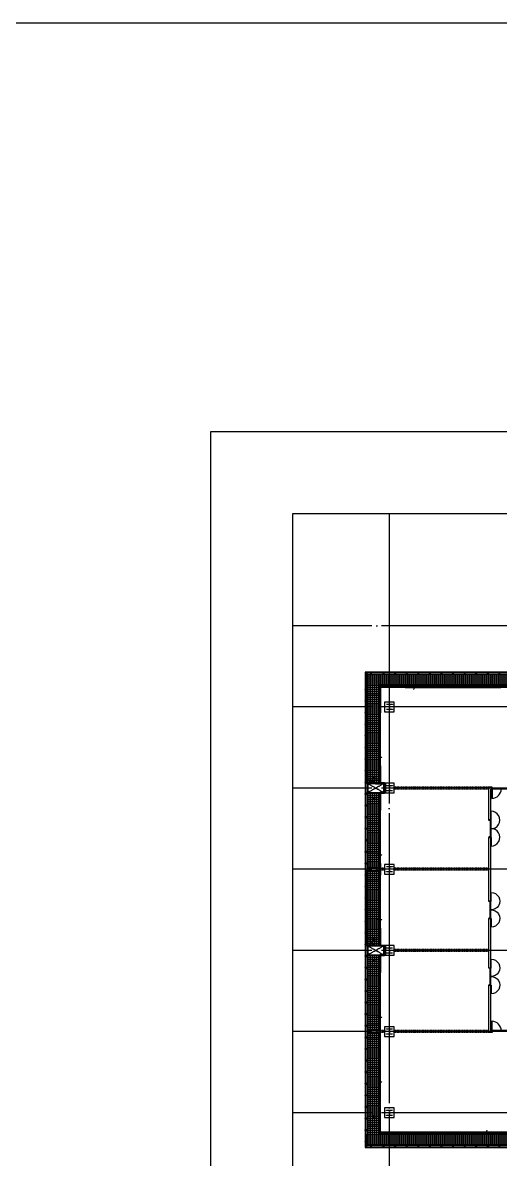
# Model space of a CAD drawing. Header units: millimetres. Extents: x 0 to 252000, y 0 to 178200.
# Drawn here: x 126000 to 175482, y 60589 to 178200 of the extents above; entities that cross this region are included whole.
import ezdxf

# ---------------------------------------------------------------- set-up
doc = ezdxf.new("R2010")
doc.units = ezdxf.units.MM
for name, pattern in [('CEN', [62, 60, -1, 0, -1]), ('CONTINOUS', [0]), ('HID', [3.2, 2, -1.2]), ('HIDDEN', [2, 1, -1])]:
    doc.linetypes.add(name, pattern=pattern)
doc.layers.get('Defpoints').update_dxf_attribs({"color": 181})
for name, color, linetype in [('000_SRC', 7, 'HIDDEN'), ('01 CEN', 1, 'CEN'), ('02 COL', 2, 'Continuous'), ('04.Hat', 5, 'Continuous'), ('06 DOOR', 6, 'Continuous'), ('08 FURN', 8, 'HIDDEN'), ('A-공장전용', 3, 'Continuous'), ('DOOR', 4, 'Continuous'), ('E1', 5, 'Continuous'), ('ele-w', 4, 'Continuous'), ('GLAZ-BAR', 7, 'Continuous'), ('HAT', 5, 'Continuous'), ('HID', 4, 'HID'), ('S- 주동 코어', 7, 'CONTINOUS'), ('VOID', 8, 'CEN'), ('Wall-P', 4, 'Continuous'), ('WID', 4, 'Continuous'), ('WID-F', 4, 'Continuous'), ('WIN', 9, 'Continuous'), ('win5', 5, 'Continuous'), ('면적(yoon)', 90, 'Continuous')]:
    doc.layers.add(name, color=color, linetype=linetype)

# ---------------------------------------------------------------- blocks, each defined once
blk = doc.blocks.new('A$C716E1D6D')
at = {"layer": 'WID', "color": 8}
for p, q in [((900, 200), (2700, 200)), ((930, 155), (2670, 155))]:
    blk.add_line(p, q, dxfattribs=at)
at = {"layer": 'WID', "color": 6}
for points in [[(0, 200), (900, 200), (900, 240), (0, 240)], [(900, 200), (930, 200), (930, 155), (945, 155), (945, 0), (900, 0)], [(2700, 200), (2670, 200), (2670, 155), (2655, 155), (2655, 0), (2700, 0)], [(3600, 200), (2700, 200), (2700, 240), (3600, 240)]]:
    blk.add_lwpolyline(points, close=True, dxfattribs=at)
at = {"layer": 'WID', "color": 5}
for centre, start, end in [((901, 247), 357.01791, 180.43603), ((2699, 247), 359.56397, 182.98209)]:
    blk.add_arc(centre, 901, start, end, dxfattribs=at)
blk = doc.blocks.new('SWD1800_W200')
at = {"layer": 'WID', "color": 8}
blk.add_line((-300, 200), (2100, 200), dxfattribs=at)
at = {"layer": '면적(yoon)'}
blk.add_blockref('A$C716E1D6D', (-900, 0), dxfattribs=at)
blk = doc.blocks.new('SRC^^')
at = {"layer": '000_SRC'}
for points in [[(3754990, -6957081), (3755022, -6957081), (3755022, -6957367), (3755501, -6957367), (3755501, -6957081), (3755533, -6957081), (3755533, -6957685), (3755501, -6957685), (3755501, -6957399), (3755022, -6957399), (3755022, -6957685), (3754990, -6957685)], [(3761790, -6957065), (3761822, -6957065), (3761822, -6957351), (3762301, -6957351), (3762301, -6957065), (3762333, -6957065), (3762333, -6957669), (3762301, -6957669), (3762301, -6957383), (3761822, -6957383), (3761822, -6957669), (3761790, -6957669)], [(3774960, -6957655), (3774960, -6957623), (3775246, -6957623), (3775246, -6957144), (3774960, -6957144), (3774960, -6957112), (3775564, -6957112), (3775564, -6957144), (3775278, -6957144), (3775278, -6957623), (3775564, -6957623), (3775564, -6957655)], [(3724776, -6966055), (3724776, -6966023), (3725062, -6966023), (3725062, -6965544), (3724776, -6965544), (3724776, -6965512), (3725380, -6965512), (3725380, -6965544), (3725094, -6965544), (3725094, -6966023), (3725380, -6966023), (3725380, -6966055)], [(3737990, -6965465), (3738022, -6965465), (3738022, -6965751), (3738501, -6965751), (3738501, -6965465), (3738533, -6965465), (3738533, -6966069), (3738501, -6966069), (3738501, -6965783), (3738022, -6965783), (3738022, -6966069), (3737990, -6966069)], [(3744790, -6965465), (3744822, -6965465), (3744822, -6965751), (3745301, -6965751), (3745301, -6965465), (3745333, -6965465), (3745333, -6966069), (3745301, -6966069), (3745301, -6965783), (3744822, -6965783), (3744822, -6966069), (3744790, -6966069)], [(3754990, -6965465), (3755022, -6965465), (3755022, -6965751), (3755501, -6965751), (3755501, -6965465), (3755533, -6965465), (3755533, -6966069), (3755501, -6966069), (3755501, -6965783), (3755022, -6965783), (3755022, -6966069), (3754990, -6966069)], [(3761790, -6965465), (3761822, -6965465), (3761822, -6965751), (3762301, -6965751), (3762301, -6965465), (3762333, -6965465), (3762333, -6966069), (3762301, -6966069), (3762301, -6965783), (3761822, -6965783), (3761822, -6966069), (3761790, -6966069)], [(3774976, -6966055), (3774976, -6966023), (3775262, -6966023), (3775262, -6965544), (3774976, -6965544), (3774976, -6965512), (3775580, -6965512), (3775580, -6965544), (3775294, -6965544), (3775294, -6966023), (3775580, -6966023), (3775580, -6966055)], [(3724776, -6974455), (3724776, -6974423), (3725062, -6974423), (3725062, -6973944), (3724776, -6973944), (3724776, -6973912), (3725380, -6973912), (3725380, -6973944), (3725094, -6973944), (3725094, -6974423), (3725380, -6974423), (3725380, -6974455)], [(3774976, -6974455), (3774976, -6974423), (3775262, -6974423), (3775262, -6973944), (3774976, -6973944), (3774976, -6973912), (3775580, -6973912), (3775580, -6973944), (3775294, -6973944), (3775294, -6974423), (3775580, -6974423), (3775580, -6974455)], [(3724776, -6982855), (3724776, -6982823), (3725062, -6982823), (3725062, -6982344), (3724776, -6982344), (3724776, -6982312), (3725380, -6982312), (3725380, -6982344), (3725094, -6982344), (3725094, -6982823), (3725380, -6982823), (3725380, -6982855)], [(3774976, -6982855), (3774976, -6982823), (3775262, -6982823), (3775262, -6982344), (3774976, -6982344), (3774976, -6982312), (3775580, -6982312), (3775580, -6982344), (3775294, -6982344), (3775294, -6982823), (3775580, -6982823), (3775580, -6982855)], [(3724776, -6991255), (3724776, -6991223), (3725062, -6991223), (3725062, -6990744), (3724776, -6990744), (3724776, -6990712), (3725380, -6990712), (3725380, -6990744), (3725094, -6990744), (3725094, -6991223), (3725380, -6991223), (3725380, -6991255)], [(3774960, -6991255), (3774960, -6991223), (3775246, -6991223), (3775246, -6990744), (3774960, -6990744), (3774960, -6990712), (3775564, -6990712), (3775564, -6990744), (3775278, -6990744), (3775278, -6991223), (3775564, -6991223), (3775564, -6991255)], [(3724776, -6999655), (3724776, -6999623), (3725062, -6999623), (3725062, -6999144), (3724776, -6999144), (3724776, -6999112), (3725380, -6999112), (3725380, -6999144), (3725094, -6999144), (3725094, -6999623), (3725380, -6999623), (3725380, -6999655)], [(3737990, -6999065), (3738022, -6999065), (3738022, -6999351), (3738501, -6999351), (3738501, -6999065), (3738533, -6999065), (3738533, -6999669), (3738501, -6999669), (3738501, -6999383), (3738022, -6999383), (3738022, -6999669), (3737990, -6999669)], [(3744790, -6999065), (3744822, -6999065), (3744822, -6999351), (3745301, -6999351), (3745301, -6999065), (3745333, -6999065), (3745333, -6999669), (3745301, -6999669), (3745301, -6999383), (3744822, -6999383), (3744822, -6999669), (3744790, -6999669)], [(3754990, -6999065), (3755022, -6999065), (3755022, -6999351), (3755501, -6999351), (3755501, -6999065), (3755533, -6999065), (3755533, -6999669), (3755501, -6999669), (3755501, -6999383), (3755022, -6999383), (3755022, -6999669), (3754990, -6999669)], [(3761790, -6999065), (3761822, -6999065), (3761822, -6999351), (3762301, -6999351), (3762301, -6999065), (3762333, -6999065), (3762333, -6999669), (3762301, -6999669), (3762301, -6999383), (3761822, -6999383), (3761822, -6999669), (3761790, -6999669)], [(3774976, -6999655), (3774976, -6999623), (3775262, -6999623), (3775262, -6999144), (3774976, -6999144), (3774976, -6999112), (3775580, -6999112), (3775580, -6999144), (3775294, -6999144), (3775294, -6999623), (3775580, -6999623), (3775580, -6999655)], [(3724776, -7008055), (3724776, -7008023), (3725062, -7008023), (3725062, -7007544), (3724776, -7007544), (3724776, -7007512), (3725380, -7007512), (3725380, -7007544), (3725094, -7007544), (3725094, -7008023), (3725380, -7008023), (3725380, -7008055)], [(3737990, -7007465), (3738022, -7007465), (3738022, -7007751), (3738501, -7007751), (3738501, -7007465), (3738533, -7007465), (3738533, -7008069), (3738501, -7008069), (3738501, -7007783), (3738022, -7007783), (3738022, -7008069), (3737990, -7008069)], [(3744790, -7007465), (3744822, -7007465), (3744822, -7007751), (3745301, -7007751), (3745301, -7007465), (3745333, -7007465), (3745333, -7008069), (3745301, -7008069), (3745301, -7007783), (3744822, -7007783), (3744822, -7008069), (3744790, -7008069)]]:
    blk.add_hatch(color=7, dxfattribs=at).paths.add_polyline_path(points)
for p, q in [((3738262, -6965803), (3738262, -6965763)), ((3745062, -6965803), (3745062, -6965763)), ((3755262, -6965803), (3755262, -6965763)), ((3725082, -6974183), (3725042, -6974183)), ((3725082, -6982583), (3725042, -6982583)), ((3775282, -6982583), (3775242, -6982583)), ((3725082, -6990983), (3725042, -6990983)), ((3775282, -6990983), (3775242, -6990983)), ((3725082, -6999383), (3725042, -6999383)), ((3738262, -6999403), (3738262, -6999363)), ((3745062, -6999403), (3745062, -6999363)), ((3755262, -6999403), (3755262, -6999363)), ((3762062, -6999403), (3762062, -6999363)), ((3775282, -6999383), (3775242, -6999383)), ((3725082, -7007783), (3725042, -7007783)), ((3738262, -7007803), (3738262, -7007763))]:
    blk.add_line(p, q, dxfattribs=at)
for points in [[(3754990, -6957081), (3755022, -6957081), (3755022, -6957367), (3755501, -6957367), (3755501, -6957081), (3755533, -6957081), (3755533, -6957685), (3755501, -6957685), (3755501, -6957399), (3755022, -6957399), (3755022, -6957685), (3754990, -6957685), (3754990, -6957081)], [(3761790, -6957065), (3761822, -6957065), (3761822, -6957351), (3762301, -6957351), (3762301, -6957065), (3762333, -6957065), (3762333, -6957669), (3762301, -6957669), (3762301, -6957383), (3761822, -6957383), (3761822, -6957669), (3761790, -6957669), (3761790, -6957065)], [(3774960, -6957655), (3774960, -6957623), (3775246, -6957623), (3775246, -6957144), (3774960, -6957144), (3774960, -6957112), (3775564, -6957112), (3775564, -6957144), (3775278, -6957144), (3775278, -6957623), (3775564, -6957623), (3775564, -6957655), (3774960, -6957655)], [(3724776, -6966055), (3724776, -6966023), (3725062, -6966023), (3725062, -6965544), (3724776, -6965544), (3724776, -6965512), (3725380, -6965512), (3725380, -6965544), (3725094, -6965544), (3725094, -6966023), (3725380, -6966023), (3725380, -6966055), (3724776, -6966055)], [(3737990, -6965465), (3738022, -6965465), (3738022, -6965751), (3738501, -6965751), (3738501, -6965465), (3738533, -6965465), (3738533, -6966069), (3738501, -6966069), (3738501, -6965783), (3738022, -6965783), (3738022, -6966069), (3737990, -6966069), (3737990, -6965465)], [(3744790, -6965465), (3744822, -6965465), (3744822, -6965751), (3745301, -6965751), (3745301, -6965465), (3745333, -6965465), (3745333, -6966069), (3745301, -6966069), (3745301, -6965783), (3744822, -6965783), (3744822, -6966069), (3744790, -6966069), (3744790, -6965465)], [(3754990, -6965465), (3755022, -6965465), (3755022, -6965751), (3755501, -6965751), (3755501, -6965465), (3755533, -6965465), (3755533, -6966069), (3755501, -6966069), (3755501, -6965783), (3755022, -6965783), (3755022, -6966069), (3754990, -6966069), (3754990, -6965465)], [(3761790, -6965465), (3761822, -6965465), (3761822, -6965751), (3762301, -6965751), (3762301, -6965465), (3762333, -6965465), (3762333, -6966069), (3762301, -6966069), (3762301, -6965783), (3761822, -6965783), (3761822, -6966069), (3761790, -6966069), (3761790, -6965465)], [(3774976, -6966055), (3774976, -6966023), (3775262, -6966023), (3775262, -6965544), (3774976, -6965544), (3774976, -6965512), (3775580, -6965512), (3775580, -6965544), (3775294, -6965544), (3775294, -6966023), (3775580, -6966023), (3775580, -6966055), (3774976, -6966055)], [(3724776, -6974455), (3724776, -6974423), (3725062, -6974423), (3725062, -6973944), (3724776, -6973944), (3724776, -6973912), (3725380, -6973912), (3725380, -6973944), (3725094, -6973944), (3725094, -6974423), (3725380, -6974423), (3725380, -6974455), (3724776, -6974455)], [(3774976, -6974455), (3774976, -6974423), (3775262, -6974423), (3775262, -6973944), (3774976, -6973944), (3774976, -6973912), (3775580, -6973912), (3775580, -6973944), (3775294, -6973944), (3775294, -6974423), (3775580, -6974423), (3775580, -6974455), (3774976, -6974455)], [(3724776, -6982855), (3724776, -6982823), (3725062, -6982823), (3725062, -6982344), (3724776, -6982344), (3724776, -6982312), (3725380, -6982312), (3725380, -6982344), (3725094, -6982344), (3725094, -6982823), (3725380, -6982823), (3725380, -6982855), (3724776, -6982855)], [(3774976, -6982855), (3774976, -6982823), (3775262, -6982823), (3775262, -6982344), (3774976, -6982344), (3774976, -6982312), (3775580, -6982312), (3775580, -6982344), (3775294, -6982344), (3775294, -6982823), (3775580, -6982823), (3775580, -6982855), (3774976, -6982855)], [(3724776, -6991255), (3724776, -6991223), (3725062, -6991223), (3725062, -6990744), (3724776, -6990744), (3724776, -6990712), (3725380, -6990712), (3725380, -6990744), (3725094, -6990744), (3725094, -6991223), (3725380, -6991223), (3725380, -6991255), (3724776, -6991255)], [(3774960, -6991255), (3774960, -6991223), (3775246, -6991223), (3775246, -6990744), (3774960, -6990744), (3774960, -6990712), (3775564, -6990712), (3775564, -6990744), (3775278, -6990744), (3775278, -6991223), (3775564, -6991223), (3775564, -6991255), (3774960, -6991255)], [(3724776, -6999655), (3724776, -6999623), (3725062, -6999623), (3725062, -6999144), (3724776, -6999144), (3724776, -6999112), (3725380, -6999112), (3725380, -6999144), (3725094, -6999144), (3725094, -6999623), (3725380, -6999623), (3725380, -6999655), (3724776, -6999655)], [(3737990, -6999065), (3738022, -6999065), (3738022, -6999351), (3738501, -6999351), (3738501, -6999065), (3738533, -6999065), (3738533, -6999669), (3738501, -6999669), (3738501, -6999383), (3738022, -6999383), (3738022, -6999669), (3737990, -6999669), (3737990, -6999065)], [(3744790, -6999065), (3744822, -6999065), (3744822, -6999351), (3745301, -6999351), (3745301, -6999065), (3745333, -6999065), (3745333, -6999669), (3745301, -6999669), (3745301, -6999383), (3744822, -6999383), (3744822, -6999669), (3744790, -6999669), (3744790, -6999065)], [(3754990, -6999065), (3755022, -6999065), (3755022, -6999351), (3755501, -6999351), (3755501, -6999065), (3755533, -6999065), (3755533, -6999669), (3755501, -6999669), (3755501, -6999383), (3755022, -6999383), (3755022, -6999669), (3754990, -6999669), (3754990, -6999065)], [(3761790, -6999065), (3761822, -6999065), (3761822, -6999351), (3762301, -6999351), (3762301, -6999065), (3762333, -6999065), (3762333, -6999669), (3762301, -6999669), (3762301, -6999383), (3761822, -6999383), (3761822, -6999669), (3761790, -6999669), (3761790, -6999065)], [(3774976, -6999655), (3774976, -6999623), (3775262, -6999623), (3775262, -6999144), (3774976, -6999144), (3774976, -6999112), (3775580, -6999112), (3775580, -6999144), (3775294, -6999144), (3775294, -6999623), (3775580, -6999623), (3775580, -6999655), (3774976, -6999655)], [(3724776, -7008055), (3724776, -7008023), (3725062, -7008023), (3725062, -7007544), (3724776, -7007544), (3724776, -7007512), (3725380, -7007512), (3725380, -7007544), (3725094, -7007544), (3725094, -7008023), (3725380, -7008023), (3725380, -7008055), (3724776, -7008055)], [(3737990, -7007465), (3738022, -7007465), (3738022, -7007751), (3738501, -7007751), (3738501, -7007465), (3738533, -7007465), (3738533, -7008069), (3738501, -7008069), (3738501, -7007783), (3738022, -7007783), (3738022, -7008069), (3737990, -7008069), (3737990, -7007465)], [(3744790, -7007465), (3744822, -7007465), (3744822, -7007751), (3745301, -7007751), (3745301, -7007465), (3745333, -7007465), (3745333, -7008069), (3745301, -7008069), (3745301, -7007783), (3744822, -7007783), (3744822, -7008069), (3744790, -7008069), (3744790, -7007465)], [(3744790, -7007465), (3744822, -7007465), (3744822, -7007751), (3745301, -7007751), (3745301, -7007465), (3745333, -7007465), (3745333, -7008069), (3745301, -7008069), (3745301, -7007783), (3744822, -7007783), (3744822, -7008069), (3744790, -7008069), (3744790, -7007465)]]:
    blk.add_lwpolyline(points, dxfattribs=at)
blk = doc.blocks.new('13F-SRC1')
at = {"layer": '02 COL'}
blk.add_lwpolyline([(500, 500), (-500, 500), (-500, -500), (500, -500)], close=True, dxfattribs=at)
blk = doc.blocks.new('13F-SRC2')
at = {"layer": '02 COL', "color": 0}
blk.add_lwpolyline([(500, 500), (-500, 500), (-500, -500), (500, -500)], close=True, dxfattribs=at)
blk = doc.blocks.new('AWB-1')
at = {"layer": 'WID'}
for points in [[(-28, 38), (-28, 40), (-30, 40), (-30, 35), (-4, 35, -0.4142136), (-2, 33), (-2, 2, 0.4142136), (0, 1, 0.4142136), (2, 2), (2, 33, -0.4142136), (4, 35), (30, 35), (30, 200), (-30, 200), (-30, 198), (-23, 198), (-21, 196), (-20, 198), (-10, 198, -0.4142136), (-9, 197), (-9, 190, 0.4142136), (-8, 189), (-4, 189), (-4, 191), (-7, 191), (-7, 198), (7, 198), (7, 191), (4, 191), (4, 189), (8, 189, 0.4142136), (9, 190), (9, 197, -0.4142136), (10, 198), (27, 198, -0.4142136), (28, 197), (28, 38, -0.4142136), (27, 37), (10, 37, -0.4142136), (9, 38), (9, 49, 0.4142136), (8, 50), (4, 50), (4, 48), (7, 48), (7, 37), (-7, 37), (-7, 48), (-4, 48), (-4, 50), (-8, 50, 0.4142136), (-9, 49), (-9, 38, -0.4142136), (-10, 37), (-19, 37, -0.4142136), (-20, 38), (-20, 40), (-21, 42), (-23, 40), (-23, 38, -0.4142136), (-24, 37), (-27, 37, -0.4142136)], [(-30, 198), (-30, 40), (-23, 40), (-21, 42), (-20, 40), (-10, 44), (-10, 47, 0.4142136), (-10, 47, 0.4142136), (-11, 47), (-11, 45), (-19, 42), (-21, 43), (-23, 41), (-28, 41, -0.4142136), (-29, 42), (-29, 196, -0.4142136), (-28, 197), (-23, 197), (-21, 195), (-19, 197), (-11, 194), (-11, 192, 0.4142136), (-10, 191), (-10, 191, 0.4142136), (-10, 192), (-10, 194), (-20, 198), (-21, 196), (-23, 198)]]:
    blk.add_lwpolyline(points, format="xyb", close=True, dxfattribs=at)
blk.add_lwpolyline([(30, 35), (30, 200), (-30, 200), (-30, 35)], dxfattribs=at)
at = {"layer": 'WIN'}
for p, q in [((-8, 24), (-23, 24)), ((8, 24), (23, 24)), ((-8, 0), (-23, 0)), ((8, 0), (23, 0))]:
    blk.add_line(p, q, dxfattribs=at)
at = {"layer": 'WIN', "color": 8}
for p, q in [((-20, 12), (-20, 6)), ((-8, 12), (-20, 12)), ((-20, 9), (-19, 9)), ((-8, 6), (-20, 6)), ((-17, 11), (-19, 11)), ((-19, 11), (-19, 6)), ((-17, 6), (-19, 6)), ((-17, 11), (-14, 10)), ((-17, 6), (-14, 8)), ((-16, 12), (-14, 10)), ((-16, 6), (-14, 7)), ((-14, 10), (-14, 7)), ((-14, 10), (-14, 8)), ((-8, 24), (-8, 23)), ((-2, 24), (-8, 5)), ((-8, 23), (-8, 13)), ((-8, 13), (-8, 12)), ((-8, 6), (-8, 5)), ((-8, 5), (-8, 1)), ((-8, 0), (-8, 1)), ((-2, 5), (-8, 24)), ((0, 211), (0, -24)), ((2, 5), (7, 24)), ((2, 24), (7, 5)), ((8, 24), (7, 23)), ((7, 23), (7, 13)), ((7, 13), (8, 12)), ((8, 12), (20, 12)), ((8, 6), (7, 5)), ((8, 6), (20, 6)), ((7, 5), (7, 1)), ((8, 0), (7, 1)), ((16, 12), (14, 10)), ((17, 11), (14, 10)), ((14, 10), (14, 7)), ((14, 10), (14, 8)), ((17, 6), (14, 8)), ((16, 6), (14, 7)), ((17, 11), (19, 11)), ((17, 6), (19, 6)), ((19, 11), (19, 6)), ((20, 9), (19, 9)), ((20, 12), (20, 6))]:
    blk.add_line(p, q, dxfattribs=at)
for points in [[(-23, 24), (-23, 35), (-8, 35), (-8, 24)], [(-2, 24), (-2, 5), (-8, 5), (-8, 24)], [(2, 24), (2, 5), (7, 5), (7, 24)], [(23, 24), (23, 35), (8, 35), (8, 24)]]:
    blk.add_lwpolyline(points, close=True, dxfattribs=at)
for centre, radius, start, end in [((-48, 32), 18.5, 334.01607, 9.01724), ((0, 9), 8.5, 151.92751, 208.07249), ((0, -36), 36.6, 76.58033, 103.41967), ((0, 9), 8.5, 331.92751, 28.07249), ((48, 32), 18.5, 170.98276, 205.98393)]:
    blk.add_arc(centre, radius, start, end, dxfattribs=at)
blk = doc.blocks.new('AWB-2')
at = {"layer": 'WID'}
for points in [[(66, 105), (67, 107), (66, 108), (62, 105), (81, 86, -0.4142136), (81, 83), (59, 61, 0.4142136), (59, 59, 0.4142136), (61, 59), (83, 81, -0.4142136), (86, 81), (105, 62), (221, 179), (179, 221), (177, 220), (183, 214), (183, 212), (185, 212), (192, 206, -0.4142136), (192, 204), (187, 199, 0.4142136), (187, 198), (189, 195), (191, 197), (189, 198), (194, 203), (203, 194), (198, 189), (197, 191), (195, 189), (198, 187, 0.4142136), (199, 187), (204, 192, -0.4142136), (206, 192), (218, 179, -0.4142136), (218, 178), (105, 66, -0.4142136), (104, 66), (92, 78, -0.4142136), (92, 79), (99, 87, 0.4142136), (99, 88), (97, 91), (95, 89), (97, 87), (90, 80), (80, 90), (87, 97), (89, 95), (91, 97), (88, 99, 0.4142136), (87, 99), (79, 92, -0.4142136), (78, 92), (72, 98, -0.4142136), (72, 99), (73, 101), (73, 103), (71, 103), (70, 101, -0.4142136), (68, 101), (66, 104, -0.4142136)], [(177, 220), (66, 108), (71, 103), (73, 103), (73, 101), (83, 97), (85, 98, 0.4142136), (85, 99, 0.4142136), (84, 99), (83, 98), (74, 102), (74, 104), (72, 104), (68, 108, -0.4142136), (68, 108), (177, 218, -0.4142136), (178, 218), (182, 214), (182, 211), (184, 211), (188, 203), (187, 202, 0.4142136), (187, 201), (187, 201, 0.4142136), (188, 201), (189, 203), (185, 212), (183, 212), (183, 214)]]:
    blk.add_lwpolyline(points, format="xyb", close=True, dxfattribs=at)
blk.add_lwpolyline([(105, 62), (221, 179), (179, 221), (62, 105)], dxfattribs=at)
at = {"layer": 'WIN', "color": 8}
for p, q in [((208, 208), (41, 41)), ((53, 81), (49, 77)), ((57, 69), (49, 77)), ((53, 80), (50, 77)), ((51, 75), (50, 77)), ((51, 79), (52, 78)), ((51, 75), (54, 74)), ((51, 74), (54, 73)), ((61, 73), (53, 81)), ((55, 78), (53, 80)), ((53, 65), (54, 65)), ((56, 76), (54, 73)), ((56, 76), (54, 74)), ((57, 67), (54, 65)), ((55, 79), (56, 76)), ((55, 78), (56, 76)), ((74, 77), (57, 67)), ((57, 69), (57, 67)), ((61, 63), (70, 81)), ((62, 73), (61, 73)), ((70, 80), (62, 73)), ((63, 61), (81, 70)), ((67, 57), (65, 54)), ((65, 53), (65, 54)), ((77, 74), (67, 57)), ((69, 57), (67, 57)), ((69, 57), (77, 49)), ((70, 82), (70, 80)), ((80, 70), (73, 62)), ((73, 62), (73, 61)), ((73, 61), (81, 53)), ((76, 56), (73, 54)), ((74, 51), (73, 54)), ((76, 56), (74, 54)), ((75, 51), (74, 54)), ((75, 51), (77, 50)), ((79, 55), (76, 56)), ((78, 55), (76, 56)), ((80, 53), (77, 50)), ((81, 53), (77, 49)), ((78, 55), (80, 53)), ((79, 51), (78, 52)), ((82, 70), (80, 70))]:
    blk.add_line(p, q, dxfattribs=at)
at = {"layer": 'WIN'}
for p, q in [((53, 65), (42, 75)), ((70, 82), (59, 92)), ((65, 53), (75, 42)), ((82, 70), (92, 59))]:
    blk.add_line(p, q, dxfattribs=at)
at = {"layer": 'WIN', "color": 8}
for points in [[(75, 77), (61, 63), (57, 67), (70, 81)], [(59, 92), (67, 100), (77, 89), (70, 82)], [(77, 75), (63, 61), (67, 57), (81, 70)], [(92, 59), (100, 67), (89, 77), (82, 70)]]:
    blk.add_lwpolyline(points, close=True, dxfattribs=at)
for centre, radius, start, end in [((47, 115), 18.5, 289.01607, 324.01724), ((33, 33), 36.6, 31.58033, 58.41967), ((65, 65), 8.5, 106.92751, 163.07249), ((65, 65), 8.5, 286.92751, 343.07249), ((115, 47), 18.5, 125.98276, 160.98393)]:
    blk.add_arc(centre, radius, start, end, dxfattribs=at)
blk = doc.blocks.new('A$C513D03CD')
at = {"layer": 'GLAZ-BAR'}
for p, q in [((0, 566), (0, 536)), ((0, 80), (0, 486)), ((0, 0), (0, 30))]:
    blk.add_line(p, q, dxfattribs=at)
blk = doc.blocks.new('AD-5500')
at = {"layer": 'WID', "color": 9}
for p, q in [((5440, 150), (60, 150)), ((60, 0), (5440, 0))]:
    blk.add_line(p, q, dxfattribs=at)
at = {"layer": 'WID'}
for p, q in [((60, 70), (870, 70)), ((60, 43), (870, 43)), ((60, 27), (870, 27)), ((930, 80), (870, 80)), ((930, 70), (870, 70)), ((930, 123), (1770, 123)), ((930, 107), (1770, 107)), ((930, 80), (1770, 80)), ((1830, 83), (3620, 83)), ((1830, 67), (3620, 67)), ((3680, 83), (5440, 83)), ((3680, 67), (5440, 67))]:
    blk.add_line(p, q, dxfattribs=at)
for points in [[(0, 0), (60, 0), (60, 150), (0, 150)], [(1770, 0), (1830, 0), (1830, 150), (1770, 150)], [(3620, 0), (3680, 0), (3680, 150), (3620, 150)], [(5440, 0), (5500, 0), (5500, 150), (5440, 150)]]:
    blk.add_lwpolyline(points, close=True, dxfattribs=at)
for points in [[(930, 80), (930, 150), (870, 150), (870, 80)], [(870, 70), (870, 0), (930, 0), (930, 70)]]:
    blk.add_lwpolyline(points, dxfattribs=at)
at = {"layer": 'GLAZ-BAR', "rotation": 180}
blk.add_blockref('A$C513D03CD', (900, 358), dxfattribs=at)
blk = doc.blocks.new('AD-8800')
at = {"layer": 'WID', "color": 9}
for p, q in [((8740, 150), (60, 150)), ((60, 0), (8740, 0))]:
    blk.add_line(p, q, dxfattribs=at)
at = {"layer": 'WID'}
for p, q in [((60, 70), (870, 70)), ((60, 43), (870, 43)), ((60, 27), (870, 27)), ((930, 80), (870, 80)), ((930, 70), (870, 70)), ((930, 123), (1770, 123)), ((930, 107), (1770, 107)), ((930, 80), (1770, 80)), ((1830, 83), (3520, 83)), ((1830, 67), (3520, 67)), ((3580, 83), (5270, 83)), ((3580, 67), (5270, 67)), ((5330, 83), (7020, 83)), ((5330, 67), (7020, 67)), ((7080, 83), (8740, 83)), ((7080, 67), (8740, 67))]:
    blk.add_line(p, q, dxfattribs=at)
for points in [[(0, 0), (60, 0), (60, 150), (0, 150)], [(1770, 0), (1830, 0), (1830, 150), (1770, 150)], [(3520, 0), (3580, 0), (3580, 150), (3520, 150)], [(5270, 0), (5330, 0), (5330, 150), (5270, 150)], [(7020, 0), (7080, 0), (7080, 150), (7020, 150)], [(8740, 0), (8800, 0), (8800, 150), (8740, 150)]]:
    blk.add_lwpolyline(points, close=True, dxfattribs=at)
for points in [[(930, 80), (930, 150), (870, 150), (870, 80)], [(870, 70), (870, 0), (930, 0), (930, 70)]]:
    blk.add_lwpolyline(points, dxfattribs=at)
at = {"layer": 'GLAZ-BAR', "rotation": 180}
blk.add_blockref('A$C513D03CD', (900, 358), dxfattribs=at)
blk = doc.blocks.new('AD17')
at = {"layer": 'Wall-P'}
for points in [[(29100, 2200), (30770, 2200), (30770, 2000), (29300, 2000), (29300, -1450), (29100, -1450), (29100, 2200)], [(35170, 2200), (35170, 2000), (36450, 2000)], [(36450, 2200), (35170, 2200)], [(37550, 2000), (39200, 2000), (39200, 2200), (37550, 2200)], [(48000, 2200), (48000, 2000), (51100, 2000), (51100, -2300), (51300, -2300), (51300, 2200), (48000, 2200)], [(1650, -6200), (1650, -6400), (-900, -6400), (-900, -9000), (-1100, -9000), (-1100, -6200), (1650, -6200)], [(21100, -8700), (21250, -8700), (21250, -8900), (20900, -8900), (20900, -6400), (19350, -6400), (19350, -6200), (21100, -6200), (21100, -8700)], [(-1100, -16250), (-1100, -14500), (-900, -14500), (-900, -16250), (-1100, -16250)], [(51100, -16250), (51100, -14500), (51300, -14500), (51300, -16250)], [(51300, -17350), (51300, -19100), (51100, -19100), (51100, -17350)], [(-1100, -33050), (-1100, -31300), (-900, -31300), (-900, -33050)], [(51100, -32900), (51100, -31300), (51300, -31300), (51300, -33100)], [(51100, -32900), (50700, -32900)], [(50700, -33100), (50700, -32900)], [(51300, -33100), (50700, -33100)], [(-900, -34150), (-900, -35900), (-1100, -35900), (-1100, -34150)], [(29750, -41700), (28950, -41700), (28950, -41500), (29750, -41500), (29750, -41700)], [(29900, -42450), (29900, -43400), (30850, -43400), (30850, -43600), (29700, -43600), (29700, -42450), (29900, -42450)], [(48550, -43600), (48550, -43400), (50500, -43400), (50500, -42500), (50700, -42500), (50700, -43600), (48550, -43600)], [(2200, -52600), (2200, -52400), (-900, -52400), (-900, -48100), (-1100, -48100), (-1100, -52600), (2200, -52600)], [(21100, -52600), (19430, -52600), (19430, -52400), (20900, -52400), (20900, -48950), (21100, -48950), (21100, -52600)], [(12650, -52400), (11000, -52400), (11000, -52600), (12650, -52600)], [(15030, -52600), (15030, -52400), (13750, -52400)], [(13750, -52600), (15030, -52600)]]:
    blk.add_lwpolyline(points, dxfattribs=at)
for points in [[(11550, -6200), (13850, -6200), (13850, -6400), (11550, -6400)], [(28950, -8900), (29300, -8900), (29300, -6950), (29100, -6950), (29100, -8700), (28950, -8700), (28950, -8900)], [(51300, -9000), (51100, -9000), (51100, -7800), (51300, -7800)], [(-1100, -17350), (-900, -17350), (-900, -19100), (-1100, -19100), (-1100, -17350)], [(-1100, -24600), (-900, -24600), (-900, -25800), (-1100, -25800)], [(51300, -25800), (51100, -25800), (51100, -24600), (51300, -24600)], [(50700, -36000), (50500, -36000), (50500, -34100), (50700, -34100)], [(-1100, -42600), (-900, -42600), (-900, -41400), (-1100, -41400)], [(21250, -41500), (20900, -41500), (20900, -43450), (21100, -43450), (21100, -41700), (21250, -41700), (21250, -41500)], [(38650, -43600), (36350, -43600), (36350, -43400), (38650, -43400)], [(38650, -43600), (36350, -43600), (36350, -43400), (38650, -43400)]]:
    blk.add_lwpolyline(points, close=True, dxfattribs=at)
blk = doc.blocks.new('AD-9900')
at = {"layer": 'WID', "color": 9}
for p, q in [((-60, 0), (-9840, 0)), ((-9840, -150), (-60, -150))]:
    blk.add_line(p, q, dxfattribs=at)
at = {"layer": 'WID'}
for p, q in [((-7905, -67), (-9840, -67)), ((-7905, -83), (-9840, -83)), ((-5880, -67), (-7845, -67)), ((-5880, -83), (-7845, -83)), ((-3855, -67), (-5820, -67)), ((-3855, -83), (-5820, -83)), ((-1830, -67), (-3795, -67)), ((-1830, -83), (-3795, -83)), ((-930, -80), (-1770, -80)), ((-930, -107), (-1770, -107)), ((-930, -123), (-1770, -123)), ((-930, -70), (-870, -70)), ((-930, -80), (-870, -80)), ((-60, -27), (-870, -27)), ((-60, -43), (-870, -43)), ((-60, -70), (-870, -70))]:
    blk.add_line(p, q, dxfattribs=at)
for points in [[(-9840, 0), (-9900, 0), (-9900, -150), (-9840, -150)], [(-7845, 0), (-7905, 0), (-7905, -150), (-7845, -150)], [(-5820, 0), (-5880, 0), (-5880, -150), (-5820, -150)], [(-3795, 0), (-3855, 0), (-3855, -150), (-3795, -150)], [(-1770, 0), (-1830, 0), (-1830, -150), (-1770, -150)], [(0, 0), (-60, 0), (-60, -150), (0, -150)]]:
    blk.add_lwpolyline(points, close=True, dxfattribs=at)
for points in [[(-870, -70), (-870, 0), (-930, 0), (-930, -70)], [(-930, -80), (-930, -150), (-870, -150), (-870, -80)]]:
    blk.add_lwpolyline(points, dxfattribs=at)
at = {"layer": 'GLAZ-BAR'}
blk.add_blockref('A$C513D03CD', (-900, -358), dxfattribs=at)
blk = doc.blocks.new('SD600_W120')
at = {"layer": 'DOOR'}
for p, q in [((-600, 100), (0, 100)), ((0, 0), (-600, 0))]:
    blk.add_line(p, q, dxfattribs=at)
at = {"layer": 'DOOR', "color": 6}
for points in [[(-600, 100), (-575, 100), (-575, 57), (-560, 57), (-560, 30), (-575, 0), (-600, 0)], [(0, 100), (-25, 100), (-25, 57), (-40, 57), (-40, 30), (-25, 0), (0, 0)]]:
    blk.add_lwpolyline(points, close=True, dxfattribs=at)
at = {"layer": 'DOOR'}
blk.add_lwpolyline([(-25, 100), (-500, 374), (-520, 340), (-45, 65)], close=True, dxfattribs=at)
blk.add_arc((-25, 100), 550, 154.17065, 180, dxfattribs=at)
blk = doc.blocks.new('2')
at = {"layer": 'VOID'}
for p, q in [((208033, 86679), (208933, 89379)), ((208033, 89379), (208933, 86679)), ((170883, 69729), (169283, 68829)), ((169283, 69729), (170883, 68829)), ((222283, 69729), (223883, 68829)), ((223883, 69729), (222283, 68829)), ((170883, 52929), (169283, 52029)), ((169283, 52929), (170883, 52029)), ((222183, 52979), (223883, 52079)), ((223883, 52979), (222183, 52079)), ((184233, 35079), (185133, 32379)), ((184233, 32379), (185133, 35079))]:
    blk.add_line(p, q, dxfattribs=at)
at = {"layer": 'Wall-P'}
for p, q in [((209033, 86579), (207933, 86579)), ((208033, 86679), (208933, 86679)), ((170883, 69729), (170883, 68829)), ((170983, 69829), (170983, 68729)), ((222183, 69829), (222183, 68729)), ((222283, 69729), (222283, 68829)), ((170883, 52929), (170883, 52029)), ((170983, 53029), (170983, 51929)), ((185233, 35179), (184133, 35179)), ((184233, 35079), (185133, 35079))]:
    blk.add_line(p, q, dxfattribs=at)
for points in [[(208033, 89479), (208033, 89479), (207933, 89479), (207933, 89204), (208033, 89204), (208033, 89379)], [(208033, 89479), (208933, 89479)], [(209033, 86579), (209033, 89479), (208933, 89479)], [(208033, 86679), (208033, 88604), (207933, 88604), (207933, 86579)], [(208933, 89379), (208033, 89379)], [(208933, 89379), (208933, 86679)], [(169183, 69729), (169183, 69729), (169183, 69829), (169458, 69829), (169458, 69729), (169283, 69729)], [(169183, 69729), (169183, 68829)], [(169283, 68829), (169283, 69729)], [(170983, 69829), (170058, 69829), (170058, 69729), (170883, 69729)], [(222283, 69729), (223108, 69729), (223108, 69829), (222183, 69829)], [(223983, 69729), (223983, 69729), (223983, 69829), (223708, 69829), (223708, 69729), (223883, 69729)], [(223883, 68829), (223883, 69729)], [(223983, 69729), (223983, 68829)], [(170983, 68729), (169183, 68729), (169183, 68829)], [(169283, 68829), (170883, 68829)], [(222183, 68729), (223983, 68729), (223983, 68829)], [(223883, 68829), (222283, 68829)], [(169183, 52929), (169183, 52929), (169183, 53029), (169458, 53029), (169458, 52929), (169283, 52929)], [(169183, 52929), (169183, 52029)], [(169283, 52029), (169283, 52929)], [(170883, 52929), (170058, 52929), (170058, 53029), (170983, 53029)], [(223983, 52979), (223983, 52979), (223983, 53079), (223708, 53079), (223708, 52979), (223883, 52979)], [(223883, 52079), (223883, 52979)], [(223983, 52979), (223983, 52079)], [(170983, 51929), (169183, 51929), (169183, 52029)], [(169283, 52029), (170883, 52029)], [(223883, 52079), (222183, 52079), (222183, 51979), (223983, 51979), (223983, 52079)], [(184133, 35179), (184133, 33154), (184233, 33154), (184233, 35079)], [(185133, 32279), (185233, 32279), (185233, 35179)], [(185133, 32379), (185133, 35079)], [(184233, 32279), (184233, 32279), (184133, 32279), (184133, 32554), (184233, 32554), (184233, 32379)], [(185133, 32379), (184233, 32379)], [(184233, 32279), (185133, 32279)]]:
    blk.add_lwpolyline(points, dxfattribs=at)
blk.add_lwpolyline([(223108, 53079), (223108, 52979), (222783, 52979), (222783, 53079)], close=True, dxfattribs=at)
at = {"layer": '04.Hat', "xscale": -1, "rotation": 90}
blk.add_blockref('SD600_W120', (208033, 88604), dxfattribs=at)
at = {"layer": '04.Hat'}
for p in [(170058, 69729), (170058, 52929)]:
    blk.add_blockref('SD600_W120', p, dxfattribs=at)
at = {"layer": '04.Hat', "xscale": -1}
for p in [(223108, 69729), (223108, 52979)]:
    blk.add_blockref('SD600_W120', p, dxfattribs=at)
at = {"layer": '04.Hat', "rotation": 90}
blk.add_blockref('SD600_W120', (184233, 33154), dxfattribs=at)
blk = doc.blocks.new('XFD')
at = {"layer": 'E1', "color": 5, "linetype": 'Continuous'}
for p, q in [((195, 195), (5, 195)), ((5, 5), (5, 195)), ((195, 5), (5, 5)), ((110, 25), (90, 25)), ((90, 15), (110, 15)), ((195, 195), (195, 5))]:
    blk.add_line(p, q, dxfattribs=at)
for points in [[(60, 185), (40, 185, 1), (40, 175), (60, 175, 1), (60, 185, 1)], [(60, 165), (40, 165, 1), (40, 155), (60, 155, 1), (60, 165, 1)], [(60, 145), (40, 145, 1), (40, 135), (60, 135, 1), (60, 145, 1)], [(60, 125), (40, 125, 1), (40, 115), (60, 115, 1), (60, 125, 1)], [(60, 105), (40, 105, 1), (40, 95), (60, 95, 1), (60, 105, 1)], [(60, 85), (40, 85, 1), (40, 75), (60, 75, 1), (60, 85, 1)], [(60, 65), (40, 65, 1), (40, 55), (60, 55, 1), (60, 65, 1)], [(60, 45), (40, 45, 1), (40, 35), (60, 35, 1), (60, 45, 1)], [(60, 25), (40, 25, 1), (40, 15), (60, 15, 1), (60, 25, 1)], [(110, 185), (90, 185, 1), (90, 175), (110, 175, 1), (110, 185, 1)], [(110, 165), (90, 165, 1), (90, 155), (110, 155, 1), (110, 165, 1)], [(110, 145), (90, 145, 1), (90, 135), (110, 135, 1), (110, 145, 1)], [(110, 125), (90, 125, 1), (90, 115), (110, 115, 1), (110, 125, 1)], [(110, 105), (90, 105, 1), (90, 95), (110, 95, 1), (110, 105, 1)], [(110, 85), (90, 85, 1), (90, 75), (110, 75, 1), (110, 85, 1)], [(110, 65), (90, 65, 1), (90, 55), (110, 55, 1), (110, 65, 1)], [(110, 45), (90, 45, 1), (90, 35), (110, 35, 1), (110, 45, 1)], [(160, 185), (140, 185, 1), (140, 175), (160, 175, 1), (160, 185, 1)], [(160, 165), (140, 165, 1), (140, 155), (160, 155, 1), (160, 165, 1)], [(160, 145), (140, 145, 1), (140, 135), (160, 135, 1), (160, 145, 1)], [(160, 125), (140, 125, 1), (140, 115), (160, 115, 1), (160, 125, 1)], [(160, 105), (140, 105, 1), (140, 95), (160, 95, 1), (160, 105, 1)], [(160, 85), (140, 85, 1), (140, 75), (160, 75, 1), (160, 85, 1)], [(160, 65), (140, 65, 1), (140, 55), (160, 55, 1), (160, 65, 1)], [(160, 45), (140, 45, 1), (140, 35), (160, 35, 1), (160, 45, 1)], [(160, 25), (140, 25, 1), (140, 15), (160, 15, 1), (160, 25, 1)]]:
    blk.add_lwpolyline(points, format="xyb", dxfattribs=at)
for centre, start, end in [((90, 20), 90, 270), ((110, 20), 270, 90)]:
    blk.add_arc(centre, 5, start, end, dxfattribs=at)

msp = doc.modelspace()

# ---------------------------------------------------------------- hatches: boundary and pattern name
at = {"layer": 'HAT'}
h = msp.add_hatch(dxfattribs=at)
h.set_pattern_fill('GRID1010', color=8, scale=2, style=0)
h.set_pattern_definition([(0, (161685.51, 110803.37), (0, 200), []), (90, (161685.51, 110803.37), (-200, 1e-14), [])])
h.paths.add_polyline_path([(185086, 108303), (186286, 108303), (186286, 110803), (161686, 110803), (161686, 99553), (162886, 99553), (162886, 109603), (185086, 109603)])
h = msp.add_hatch(dxfattribs=at)
h.set_pattern_fill('GRID1010', color=8, scale=2, style=0)
h.set_pattern_definition([(0, (161685.51, 98453.37), (0, 200), []), (90, (161685.51, 98453.37), (-200, 1e-14), [])])
h.paths.add_polyline_path([(162886, 91153), (162886, 98453), (161686, 98453), (161686, 90703), (162836, 90703), (162886, 90703)])
h = msp.add_hatch(dxfattribs=at)
h.set_pattern_fill('GRID1010', color=8, scale=2, style=0)
h.set_pattern_definition([(0, (161685.51, 82753.37), (0, -200), []), (270, (161685.51, 82753.37), (-200, -1e-14), [])])
h.paths.add_polyline_path([(162886, 90053), (162886, 82753), (161686, 82753), (161686, 90503), (162836, 90503), (162886, 90503)])
h = msp.add_hatch(dxfattribs=at)
h.set_pattern_fill('GRID1010', color=8, scale=2, style=0)
h.set_pattern_definition([(0, (161685.51, 81653.37), (0, 200), []), (90, (161685.51, 81653.37), (-200, 1e-14), [])])
h.paths.add_polyline_path([(162886, 74353), (162886, 81653), (161686, 81653), (161686, 73903), (162836, 73903), (162886, 73903)])
h = msp.add_hatch(dxfattribs=at)
h.set_pattern_fill('GRID1010', color=8, scale=2, style=0)
h.set_pattern_definition([(0, (161685.51, 63203.37), (0, 200), []), (90, (161685.51, 63203.37), (-200, 1e-14), [])])
h.paths.add_polyline_path([(162886, 65353), (162886, 73703), (161686, 73703), (161686, 63203), (162886, 63203), (162886, 64253), (162886, 64461), (162886, 65110)])
h = msp.add_hatch(dxfattribs=at)
h.set_pattern_fill('GRID1010', color=8, scale=2, style=0)
h.set_pattern_definition([(0, (161685.51, 62003.37), (0, 200), []), (90, (161685.51, 62003.37), (-200, 1e-14), [])])
h.paths.add_polyline_path([(161686, 63203), (176636, 63203), (176636, 62003), (161686, 62003)])

# ---------------------------------------------------------------- linework, layer by layer
at = {"layer": '01 CEN', "ltscale": 500}
for p, q in [((163985, 127403), (163985, 54603)), ((224185, 115803), (153985, 115803)), ((224185, 107403), (153985, 107403)), ((224185, 99003), (153985, 99003)), ((224185, 90603), (153985, 90603)), ((224185, 82203), (153985, 82203)), ((224185, 73803), (153985, 73803)), ((224185, 65403), (153985, 65403))]:
    msp.add_line(p, q, dxfattribs=at)
at = {"layer": '06 DOOR', "color": 8}
for p, q in [((176555, 98948), (174615, 98948)), ((176515, 98903), (174655, 98903)), ((176555, 73858), (174615, 73858)), ((176515, 73903), (174655, 73903))]:
    msp.add_line(p, q, dxfattribs=at)
at = {"layer": '06 DOOR', "color": 6}
for points in [[(174585, 98903), (174615, 98903), (174615, 98948), (174630, 98948), (174630, 99103), (174585, 99103)], [(174615, 97926), (174615, 98903), (174655, 98903), (174655, 97926)], [(174615, 74880), (174615, 73903), (174655, 73903), (174655, 74880)], [(174585, 73903), (174615, 73903), (174615, 73858), (174630, 73858), (174630, 73703), (174585, 73703)]]:
    msp.add_lwpolyline(points, close=True, dxfattribs=at)
at = {"layer": '06 DOOR', "color": 5}
for centre, start, end in [((174574, 98938), 272.37392, 358.03787), ((174574, 73869), 1.96213, 87.62608)]:
    msp.add_arc(centre, 1013, start, end, dxfattribs=at)
at = {"layer": 'A-공장전용', "color": 21}
msp.add_lwpolyline([(184985, 109503), (162985, 109503), (162985, 99478), (163585, 99478), (163585, 98528), (162985, 98528), (162985, 82678), (163585, 82678), (163585, 81728), (162985, 81728), (162985, 63303), (176710, 63303)], dxfattribs=at)
at = {"layer": 'Defpoints'}
for points in [[(0, 178200), (252000, 178200), (252000, 0), (0, 0)], [(233275, 46103), (145485, 46103), (145485, 135903), (233275, 135903)], [(161686, 63203), (176636, 63203), (176636, 62003), (161686, 62003)]]:
    msp.add_lwpolyline(points, close=True, dxfattribs=at)
at = {"layer": 'Defpoints', "color": 11}
msp.add_lwpolyline([(224185, 54603), (153985, 54603), (153985, 127403), (224185, 127403)], close=True, dxfattribs=at)
msp.add_lwpolyline([(161485, 111003), (161485, 61803), (186485, 61803), (186485, 72703), (192285, 72703), (192285, 70803), (216085, 70803), (216085, 81503), (216685, 81503), (216685, 119403), (191685, 119403), (191685, 108503), (186485, 108503), (186485, 111003), (161485, 111003)], dxfattribs=at)
at = {"layer": 'Defpoints'}
for points in [[(162886, 99553), (161686, 99553), (161686, 110803), (186286, 110803), (186286, 108303), (185086, 108303), (185086, 109603), (162886, 109603), (162886, 99553)], [(162886, 91153), (162886, 98453), (161686, 98453), (161686, 90703), (162836, 90703), (162886, 90703), (162886, 91153)], [(162886, 90053), (162886, 82753), (161686, 82753), (161686, 90503), (162836, 90503), (162886, 90503), (162886, 90053)], [(162886, 74353), (162886, 81653), (161686, 81653), (161686, 73903), (162836, 73903), (162886, 73903), (162886, 74353)]]:
    msp.add_lwpolyline(points, dxfattribs=at)
at = {"layer": 'ele-w'}
for p, q in [((161485, 111003), (186485, 111003)), ((161485, 111003), (161485, 61803)), ((161520, 110968), (161520, 61838)), ((161520, 110968), (186450, 110968)), ((161685, 110803), (161685, 62003)), ((161685, 110803), (186285, 110803)), ((161485, 61803), (186485, 61803)), ((161520, 61838), (186450, 61838)), ((161685, 62003), (186285, 62003))]:
    msp.add_line(p, q, dxfattribs=at)
at = {"layer": 'HAT', "color": 8}
msp.add_lwpolyline([(162886, 65353), (162886, 73703), (161686, 73703), (161686, 63203), (162886, 63203), (162886, 64253), (162886, 64461), (162886, 65110), (162886, 65353)], dxfattribs=at)
at = {"layer": 'HID'}
for p, q in [((174285, 99103), (164485, 99103)), ((174285, 98903), (164485, 98903)), ((162885, 90703), (161685, 90703)), ((163485, 90703), (163085, 90703)), ((174285, 90703), (164485, 90703)), ((162885, 90503), (161685, 90503)), ((163485, 90503), (163085, 90503)), ((174285, 90503), (164485, 90503)), ((174285, 82303), (164485, 82303)), ((174285, 82103), (164485, 82103)), ((162885, 73903), (161685, 73903)), ((162885, 73703), (161685, 73703)), ((163485, 73903), (163085, 73903)), ((163485, 73703), (163085, 73703)), ((174285, 73903), (164485, 73903)), ((174285, 73703), (164485, 73703))]:
    msp.add_line(p, q, dxfattribs=at)
at = {"layer": 'Wall-P'}
for p, q in [((174285, 95703), (174285, 99103)), ((174585, 99103), (174285, 99103)), ((174485, 95703), (174485, 98903)), ((174585, 98903), (174485, 98903)), ((174485, 95703), (174285, 95703)), ((174485, 93903), (174285, 93903)), ((174485, 93903), (174285, 93903)), ((174285, 87303), (174285, 93903)), ((174485, 87303), (174485, 93903)), ((174485, 87303), (174285, 87303)), ((174485, 87303), (174285, 87303)), ((174485, 85503), (174285, 85503)), ((174285, 84553), (174285, 85503)), ((174285, 83053), (174285, 85503)), ((174485, 85503), (174285, 85503)), ((174485, 83053), (174485, 85503)), ((174285, 80403), (174285, 83053)), ((174485, 80403), (174485, 83053)), ((174285, 80403), (174485, 80403)), ((174285, 73703), (174285, 78603)), ((174285, 78603), (174485, 78603)), ((174485, 73903), (174485, 78603)), ((174585, 73703), (174285, 73703)), ((174585, 73903), (174485, 73903))]:
    msp.add_line(p, q, dxfattribs=at)
at = {"layer": 'WIN', "linetype": 'Continuous'}
for points in [[(162286, 100203), (162486, 100203), (162486, 100003), (162286, 100003)], [(162286, 98053), (162486, 98053), (162486, 97853), (162286, 97853)], [(162286, 83153), (162486, 83153), (162486, 83353), (162286, 83353)], [(162286, 81253), (162486, 81253), (162486, 81053), (162286, 81053)], [(162286, 65053), (162486, 65053), (162486, 64853), (162286, 64853)]]:
    msp.add_lwpolyline(points, close=True, dxfattribs=at)

# ---------------------------------------------------------------- block references
at = {"layer": '02 COL'}
for name, p in [('13F-SRC2', (163985, 107403)), ('13F-SRC1', (163985, 99003)), ('13F-SRC1', (163985, 90603)), ('13F-SRC1', (163985, 82203)), ('13F-SRC1', (163985, 73803)), ('13F-SRC2', (163985, 65403))]:
    msp.add_blockref(name, p, dxfattribs=at)
at = {"layer": '06 DOOR', "rotation": 270}
msp.add_blockref('SWD1800_W200', (174285, 95703), dxfattribs=at)
at = {"layer": '06 DOOR', "xscale": -1, "rotation": 270}
for name, p in [('SWD1800_W200', (174285, 85503)), ('A$C716E1D6D', (174285, 77703))]:
    msp.add_blockref(name, p, dxfattribs=at)
at = {"layer": '08 FURN'}
msp.add_blockref('2', (-7498, 29724), dxfattribs=at)
at = {"layer": 'S- 주동 코어'}
msp.add_blockref('SRC^^', (-3561076, 7073187), dxfattribs=at)
at = {"layer": 'WID-F', "xscale": -1, "rotation": 180}
msp.add_blockref('AWB-2', (161485, 111003), dxfattribs=at)
at = {"layer": 'WID-F'}
for p, rotation in [((162085, 111003), 180), ((163385, 111003), 180), ((164585, 111003), 180), ((165785, 111003), 180), ((166985, 111003), 180), ((168185, 111003), 180), ((169385, 111003), 180), ((170585, 111003), 180), ((171785, 111003), 180), ((172985, 111003), 180), ((174185, 111003), 180), ((175385, 111003), 180), ((161485, 110403), 270), ((161485, 109203), 270), ((161485, 108003), 270), ((161485, 106803), 270), ((161485, 105603), 270), ((161485, 104403), 270), ((161485, 103203), 270), ((161485, 102003), 270), ((161485, 100803), 270), ((161485, 99603), 270), ((161485, 98403), 270), ((161485, 97203), 270), ((161485, 96003), 270), ((161485, 94803), 270), ((161485, 93603), 270), ((161485, 92403), 270), ((161485, 91203), 270), ((161485, 90003), 270), ((161485, 88803), 270), ((161485, 87603), 270), ((161485, 86403), 270), ((161485, 85203), 270), ((161485, 84003), 270), ((161485, 82803), 270), ((161485, 81603), 270), ((161485, 80403), 270), ((161485, 79203), 270), ((161485, 78003), 270), ((161485, 76803), 270), ((161485, 75603), 270), ((161485, 74403), 270), ((161485, 73203), 270), ((161485, 72003), 270), ((161485, 70803), 270), ((161485, 69603), 270), ((161485, 68403), 270), ((161485, 67203), 270), ((161485, 66003), 270), ((161485, 64803), 270), ((161485, 63603), 270), ((161485, 62403), 270)]:
    msp.add_blockref('AWB-1', p, dxfattribs=dict(at, rotation=rotation))
for name, p in [('AWB-2', (161485, 61803)), ('AWB-1', (162085, 61803)), ('AWB-1', (163385, 61803)), ('AWB-1', (164585, 61803)), ('AWB-1', (165785, 61803)), ('AWB-1', (166985, 61803)), ('AWB-1', (168185, 61803)), ('AWB-1', (169385, 61803)), ('AWB-1', (170585, 61803)), ('AWB-1', (171785, 61803)), ('AWB-1', (172985, 61803)), ('AWB-1', (174185, 61803)), ('AWB-1', (175385, 61803))]:
    msp.add_blockref(name, p, dxfattribs=at)
at = {"layer": 'WIN', "linetype": 'Continuous', "rotation": 270}
for p in [(162286, 100203), (162286, 98053), (162286, 81253), (162286, 65053)]:
    msp.add_blockref('XFD', p, dxfattribs=at)
at = {"layer": 'WIN', "linetype": 'Continuous', "xscale": -1, "rotation": 270}
msp.add_blockref('XFD', (162286, 83153), dxfattribs=at)
at = {"layer": 'win5'}
msp.add_blockref('AD17', (163985, 115803), dxfattribs=at)
for name, p, rotation in [('AD-9900', (165635, 109403), 180), ('AD-5500', (163085, 101303), 90), ('AD-5500', (163085, 91203), 90), ('AD-5500', (163085, 84503), 90), ('AD-5500', (163085, 74403), 90), ('AD-5500', (163085, 67703), 90), ('AD-8800', (174985, 63403), 180)]:
    msp.add_blockref(name, p, dxfattribs=dict(at, rotation=rotation))

doc.saveas('drawing.dxf')
